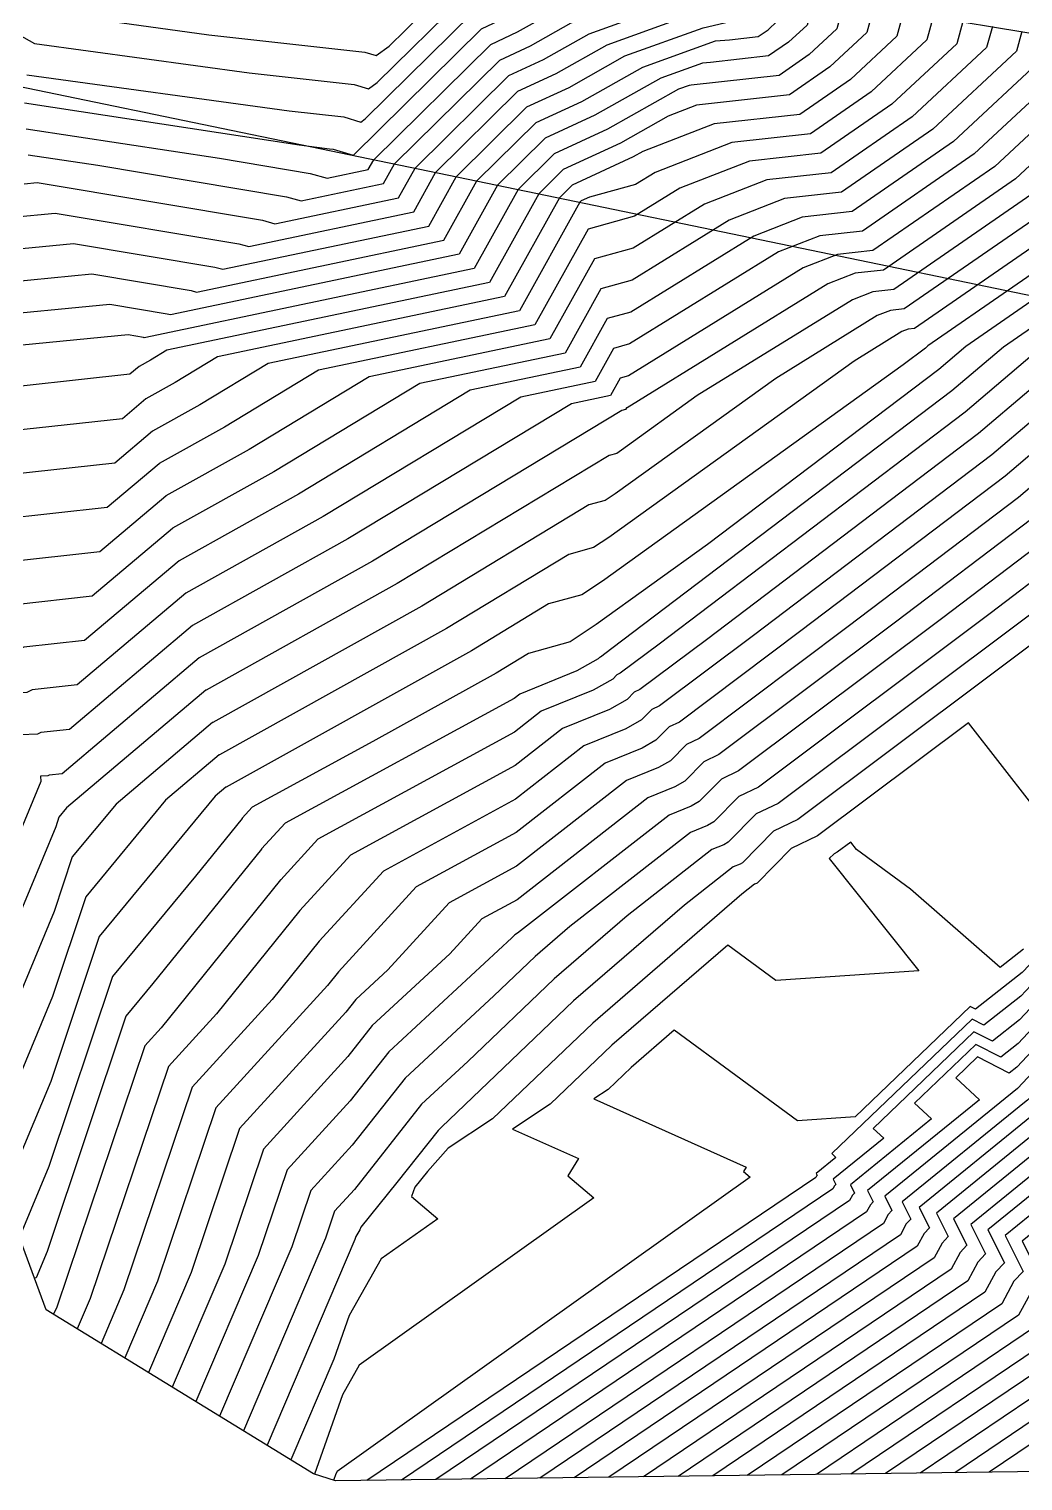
# Model space of a CAD drawing. Header units: metres. Extents: x 419533 to 423558, y 4805342 to 4807578.
# Drawn here: x 419631 to 419695, y 4805487.6 to 4805581.1 of the extents above; entities that cross this region are included whole.
import ezdxf

# ---------------------------------------------------------------- set-up
doc = ezdxf.new("R2010")
doc.units = ezdxf.units.M
doc.linetypes.add('PHANTOM', pattern=[2.5, 1.25, -0.25, 0.25, -0.25, 0.25, -0.25])
for name, color, linetype in [('C-TINN-BNDY', 110, 'Continuous'), ('C-TOPO-MAJR', 9, 'Continuous'), ('C-TOPO-MINR', 8, 'Continuous'), ('LS', 7, 'Continuous')]:
    doc.layers.add(name, color=color, linetype=linetype)
doc.styles.get("Standard").update_dxf_attribs({"font": 'simplex.shx'})

# ---------------------------------------------------------------- blocks, each defined once
blk = doc.blocks.new('AN75 +0 +0')
at = {"linetype": 'PHANTOM', "flags": 128}
for points in [[(0, -11.382), (0, 11.382)], [(-11.382, 0), (11.382, 0)]]:
    blk.add_lwpolyline(points, dxfattribs=at)
at = {"flags": 128}
blk.add_lwpolyline([(-6.382, -6.382), (-6.382, 6.382), (6.382, 6.382), (6.382, -6.382)], close=True, dxfattribs=at)
at = {"layer": 'LS', "insert": (-2.743, -0.436), "char_height": 0.51577, "width": 9.13592, "attachment_point": 1}
blk.add_mtext('AN75\\PBase +0 Leg +0', dxfattribs=at)
blk = doc.blocks.new('tower_bases_layout_1')
at = {"color": 31, "lineweight": 30, "true_color": 0xffbd7a, "elevation": 1718.013}
blk.add_lwpolyline([(423449.834, 4807399.592), (423130.593, 4807500.114), (421950.92, 4806612.998), (421795.045, 4806430.988), (421305.015, 4806147.038), (421305.015, 4806147.038), (420630.083, 4805770.97), (419765.157, 4805549.54), (419617.356, 4805580.088)], dxfattribs=at)
at = {"rotation": 19.1881891}
blk.add_blockref('AN75 +0 +0', (419617.36, 4805580.09, 1467.78), dxfattribs=at)
blk = doc.blocks.new('leg_extensions_profiles_1')
at = {"layer": 'C-TINN-BNDY', "color": 110, "linetype": 'Continuous', "lineweight": -3, "flags": 128}
blk.add_lwpolyline([(419983.088, 4805587.314), (419931.614, 4805571.724), (419885.859, 4805568.637), (419834.59, 4805547.054), (419779.054, 4805519.401), (419771.174, 4805516.393), (419709.288, 4805488.351), (419650.698, 4805487.567), (419649.298, 4805488.029), (419632.068, 4805498.6), (419600.036, 4805585.549), (419597.002, 4805589.758), (419597.002, 4805589.758), (419600.98, 4805595.327), (419605.484, 4805596.531), (419616.473, 4805598.666), (419620.512, 4805598.174), (419623.108, 4805597.789), (419656.556, 4805587.309), (419727.697, 4805575.559), (419825.469, 4805590.324), (419912.729, 4805606.796), (419924.853, 4805609.757), (419987.124, 4805626.76)], dxfattribs=at)
at = {"layer": 'C-TOPO-MAJR', "color": 9, "linetype": 'Continuous', "lineweight": -3, "flags": 128}
for points, elevation in [([(419630.791, 4805574.695), (419643.228, 4805572.802), (419649.078, 4805571.824), (419650.18, 4805571.516), (419652.821, 4805572.071), (419653.172, 4805572.703), (419660.705, 4805580.138), (419662.441, 4805580.942), (419664.747, 4805582.241), (419667.963, 4805583.402), (419669.784, 4805583.83), (419670.121, 4805585.069)], 1470), ([(419628.443, 4805564.71), (419635.003, 4805565.341), (419641.401, 4805564.271), (419641.755, 4805564.172), (419657.695, 4805567.521), (419659.815, 4805571.334), (419663.624, 4805575.093), (419666.581, 4805576.464), (419670.509, 4805578.676), (419675.194, 4805580.368), (419676.09, 4805580.437), (419677.936, 4805580.642), (419678.572, 4805581.081), (419679.154, 4805581.624), (419679.663, 4805583.493)], 1475), ([(419689.205, 4805581.917), (419688.797, 4805580.419), (419685.211, 4805577.078), (419681.296, 4805574.373), (419676.229, 4805573.81), (419671.291, 4805571.888), (419670.043, 4805571.117), (419667.075, 4805570.296), (419666.543, 4805570.049), (419666.457, 4805569.964), (419662.57, 4805562.972), (419646.364, 4805559.567), (419641.969, 4805556.905), (419638.914, 4805555.205), (419638.912, 4805555.202), (419636.493, 4805553.158), (419628.419, 4805552.27), (419627.478, 4805551.783), (419622.759, 4805551.592), (419623.048, 4805548.219), (419619.411, 4805539.456), (419617.188, 4805538.992)], 1480), ([(419698.747, 4805580.341), (419698.44, 4805579.214), (419691.85, 4805573.075), (419684.655, 4805568.104), (419681.915, 4805567.8), (419679.243, 4805566.76), (419669.657, 4805560.834), (419668.626, 4805560.549), (419667.444, 4805558.422), (419662.644, 4805557.413), (419649.919, 4805549.705), (419641.072, 4805544.784), (419641.066, 4805544.777), (419634.062, 4805538.857), (419631.171, 4805538.539), (419630.834, 4805538.365), (419629.144, 4805538.296), (419629.248, 4805537.089), (419624.035, 4805524.53), (419622.624, 4805524.235)], 1485), ([(419708.289, 4805578.765), (419708.083, 4805578.009), (419698.489, 4805569.071), (419688.015, 4805561.836), (419687.6, 4805561.789), (419687.195, 4805561.632), (419684.109, 4805559.724), (419668.31, 4805548.367), (419667.323, 4805547.707), (419665.735, 4805547.271), (419657.868, 4805542.506), (419643.23, 4805534.364), (419643.22, 4805534.351), (419639.767, 4805531.433), (419634.616, 4805525.211), (419632.467, 4805518.777), (419628.659, 4805509.604), (419628.06, 4805509.479)], 1490), ([(419717.831, 4805577.189), (419717.726, 4805576.805), (419705.128, 4805565.068), (419698.604, 4805560.561), (419692.135, 4805555.063), (419674.596, 4805541.771), (419670.316, 4805538.562), (419669.955, 4805538.39), (419669.493, 4805537.92), (419668.359, 4805537.278), (419665.329, 4805536.048), (419662.275, 4805533.666), (419651.684, 4805527.897), (419648.417, 4805524.332), (419648.415, 4805524.327), (419643.052, 4805517.676), (419639.945, 4805514.265), (419634.912, 4805499.329), (419634.076, 4805497.368)], 1495), ([(419727.373, 4805575.613), (419727.369, 4805575.6), (419711.767, 4805561.065), (419710.765, 4805560.372), (419696.42, 4805548.181), (419689.829, 4805543.186), (419676.675, 4805533.323), (419675.564, 4805532.793), (419674.144, 4805531.348), (419673.616, 4805531.049), (419672.205, 4805530.476), (419662.442, 4805522.861), (419662.251, 4805522.757), (419662.077, 4805522.567), (419654.133, 4805515.22), (419651.648, 4805512.066), (419647.59, 4805507.61), (419645.733, 4805502.101), (419641.717, 4805492.68)], 1500), ([(419695.035, 4805521.843), (419693.518, 4805520.655), (419687.746, 4805525.704), (419684.266, 4805528.266), (419683.902, 4805528.734), (419683.033, 4805528.083), (419682.83, 4805527.986), (419682.501, 4805527.667), (419688.285, 4805520.435), (419679.083, 4805519.814), (419675.983, 4805522.101), (419668.509, 4805515.641), (419664.542, 4805511.842), (419662.114, 4805510.241), (419666.357, 4805508.336), (419665.669, 4805507.218), (419667.359, 4805505.801), (419652.241, 4805495.027), (419651.166, 4805493.125), (419649.346, 4805488.013)], 1505), ([(419700.752, 4805520.803), (419694.591, 4805514.226), (419694.112, 4805513.85), (419692.071, 4805514.888), (419690.659, 4805513.536), (419692.189, 4805512.131), (419684.987, 4805506.281), (419685.349, 4805505.559), (419685.162, 4805505.359), (419684.918, 4805504.907), (419659.409, 4805487.684)], 1510), ([(419696.457, 4805509.286), (419690.523, 4805504.466), (419691.383, 4805502.754), (419690.939, 4805502.281), (419690.36, 4805501.21), (419670.548, 4805487.833)], 1515), ([(419728.313, 4805530.059), (419726.31, 4805528.623), (419721.425, 4805525.794), (419719.752, 4805524.892), (419718.468, 4805524.403), (419718.397, 4805524.365), (419718.388, 4805524.363), (419718.379, 4805524.355), (419712.501, 4805520.133), (419712.496, 4805520.147), (419711.813, 4805518.324), (419711.159, 4805517.626), (419700.188, 4805505.834), (419698.766, 4805504.815), (419698.736, 4805504.825), (419696.059, 4805502.651), (419697.416, 4805499.95), (419696.716, 4805499.203), (419695.803, 4805497.512), (419681.687, 4805487.982)], 1520), ([(419729.075, 4805517.235), (419718.05, 4805511.409), (419715.958, 4805510.813), (419715.828, 4805511.207), (419713.749, 4805509.404), (419710.343, 4805507.248), (419705.406, 4805503.937), (419705.227, 4805504.041), (419703.253, 4805501.919), (419702.3, 4805501.236), (419703.161, 4805501.16), (419703.365, 4805500.496), (419703.356, 4805500.487), (419702.584, 4805500.284), (419702.625, 4805498.84), (419702.586, 4805498.865), (419703.449, 4805497.145), (419702.493, 4805496.125), (419701.245, 4805493.815), (419692.826, 4805488.131)], 1525)]:
    blk.add_lwpolyline(points, dxfattribs=dict(at, elevation=elevation))
at = {"layer": 'C-TOPO-MINR', "color": 8, "linetype": 'Continuous', "lineweight": -3, "flags": 128}
for points, elevation in [([(419630.368, 4805583.042), (419631.816, 4805582.228), (419642.544, 4805580.754), (419652.601, 4805579.629), (419653.328, 4805579.415), (419654.166, 4805580.024), (419658.37, 4805584.173), (419659.129, 4805584.525), (419660.137, 4805585.093), (419661.544, 4805585.601), (419662.34, 4805585.788), (419662.487, 4805586.329)], 1466), ([(419629.45, 4805581.25), (419631.315, 4805580.202), (419645.136, 4805578.303), (419651.918, 4805577.545), (419652.838, 4805577.273), (419653.397, 4805577.68), (419658.954, 4805583.165), (419659.957, 4805583.629), (419661.29, 4805584.38), (419663.148, 4805585.051), (419664.201, 4805585.298), (419664.396, 4805586.014)], 1467), ([(419630.815, 4805578.176), (419647.728, 4805575.852), (419651.235, 4805575.46), (419652.347, 4805575.132), (419652.627, 4805575.335), (419659.538, 4805582.156), (419660.785, 4805582.734), (419662.442, 4805583.667), (419664.753, 4805584.502), (419666.062, 4805584.809), (419666.304, 4805585.699)], 1468), ([(419630.677, 4805576.361), (419648.364, 4805573.67), (419650.32, 4805573.401), (419650.552, 4805573.375), (419651.856, 4805572.99), (419651.858, 4805572.991), (419660.122, 4805581.147), (419661.613, 4805581.838), (419663.594, 4805582.954), (419666.358, 4805583.952), (419667.923, 4805584.319), (419668.212, 4805585.384)], 1469), ([(419630.906, 4805573.029), (419635.396, 4805572.345), (419647.542, 4805570.313), (419648.495, 4805570.048), (419653.796, 4805571.161), (419654.501, 4805572.429), (419661.289, 4805579.129), (419663.269, 4805580.046), (419665.899, 4805581.528), (419669.567, 4805582.853), (419671.644, 4805583.341), (419672.029, 4805584.753)], 1471), ([(419630.651, 4805571.153), (419631.482, 4805571.233), (419646.007, 4805568.803), (419646.81, 4805568.579), (419654.771, 4805570.251), (419655.829, 4805572.155), (419661.873, 4805578.12), (419664.097, 4805579.151), (419667.052, 4805580.815), (419671.172, 4805582.303), (419673.505, 4805582.851), (419673.938, 4805584.438)], 1472), ([(419629.915, 4805569.005), (419632.655, 4805569.269), (419644.472, 4805567.292), (419645.125, 4805567.11), (419655.746, 4805569.341), (419657.158, 4805571.881), (419662.457, 4805577.111), (419664.925, 4805578.255), (419668.204, 4805580.102), (419672.777, 4805581.754), (419675.366, 4805582.362), (419675.846, 4805584.123)], 1473), ([(419610.664, 4805556.7), (419613.862, 4805557.368), (419615.609, 4805561.576), (419615.097, 4805567.546), (419617.847, 4805567.658), (419616.57, 4805571.032), (419621.631, 4805568.922), (419624.464, 4805568.393), (419625.799, 4805568.33), (419626.663, 4805567.144), (419627.704, 4805566.801), (419629.179, 4805566.857), (419633.829, 4805567.305), (419642.937, 4805565.781), (419643.44, 4805565.641), (419656.72, 4805568.431), (419658.486, 4805571.608), (419663.04, 4805576.102), (419665.753, 4805577.359), (419669.356, 4805579.389), (419674.382, 4805581.204), (419677.227, 4805581.872), (419677.754, 4805583.808)], 1474), ([(419681.571, 4805583.177), (419681.082, 4805581.383), (419679.899, 4805580.281), (419678.608, 4805579.388), (419674.857, 4805578.972), (419674.344, 4805578.932), (419671.661, 4805577.963), (419667.409, 4805575.568), (419664.208, 4805574.085), (419661.143, 4805571.06), (419658.67, 4805566.611), (419640.07, 4805562.704), (419639.866, 4805562.76), (419636.176, 4805563.378), (419627.707, 4805562.562)], 1476), ([(419683.48, 4805582.862), (419683.011, 4805581.142), (419681.227, 4805579.48), (419679.28, 4805578.135), (419673.624, 4805577.506), (419673.494, 4805577.496), (419672.813, 4805577.25), (419668.236, 4805574.672), (419664.792, 4805573.076), (419662.472, 4805570.786), (419659.645, 4805565.701), (419638.385, 4805561.235), (419638.331, 4805561.25), (419637.35, 4805561.414), (419626.971, 4805560.414), (419626.555, 4805560.398), (419625.464, 4805559.834), (419618.928, 4805559.569), (419619.329, 4805554.897), (419616.637, 4805548.412), (419613.926, 4805547.846)], 1477), ([(419685.388, 4805582.547), (419684.94, 4805580.901), (419682.555, 4805578.679), (419679.952, 4805576.881), (419673.955, 4805576.215), (419672.134, 4805575.505), (419669.064, 4805573.776), (419665.375, 4805572.067), (419663.8, 4805570.512), (419660.62, 4805564.792), (419639.852, 4805560.428), (419638.789, 4805559.784), (419638.05, 4805559.373), (419638.05, 4805559.373), (419637.465, 4805558.878), (419627.318, 4805557.763), (419626.136, 4805557.15), (419620.205, 4805556.91), (419620.568, 4805552.671), (419617.561, 4805545.427), (419615.013, 4805544.894)], 1478), ([(419687.296, 4805582.232), (419686.868, 4805580.66), (419683.883, 4805577.879), (419680.624, 4805575.627), (419675.092, 4805575.013), (419670.51, 4805573.229), (419669.892, 4805572.881), (419665.959, 4805571.058), (419665.129, 4805570.238), (419661.595, 4805563.882), (419643.108, 4805559.997), (419640.379, 4805558.345), (419638.482, 4805557.289), (419638.481, 4805557.288), (419636.979, 4805556.018), (419627.869, 4805555.016), (419626.807, 4805554.466), (419621.482, 4805554.251), (419621.808, 4805550.445), (419618.486, 4805542.441), (419616.1, 4805541.943)], 1479), ([(419691.113, 4805581.601), (419690.725, 4805580.178), (419686.539, 4805576.277), (419681.968, 4805573.12), (419677.366, 4805572.608), (419672.881, 4805570.862), (419669.966, 4805569.06), (419666.975, 4805568.233), (419663.544, 4805562.062), (419649.62, 4805559.136), (419643.559, 4805555.465), (419639.345, 4805553.121), (419639.343, 4805553.117), (419636.006, 4805550.298), (419628.97, 4805549.524), (419628.149, 4805549.099), (419624.036, 4805548.933), (419624.288, 4805545.993), (419620.336, 4805536.471), (419618.275, 4805536.041)], 1481), ([(419693.022, 4805581.286), (419692.654, 4805579.937), (419687.866, 4805575.477), (419682.64, 4805571.866), (419678.504, 4805571.406), (419674.471, 4805569.837), (419669.889, 4805567.004), (419667.388, 4805566.312), (419664.519, 4805561.152), (419652.876, 4805558.705), (419645.149, 4805554.025), (419639.777, 4805551.037), (419639.773, 4805551.032), (419635.52, 4805547.438), (419629.52, 4805546.778), (419628.82, 4805546.416), (419625.313, 4805546.273), (419625.528, 4805543.767), (419621.261, 4805533.486), (419619.362, 4805533.089)], 1482), ([(419694.93, 4805580.971), (419694.583, 4805579.696), (419689.194, 4805574.676), (419683.311, 4805570.612), (419679.641, 4805570.204), (419676.062, 4805568.811), (419669.812, 4805564.947), (419667.801, 4805564.391), (419665.494, 4805560.242), (419656.132, 4805558.275), (419646.739, 4805552.585), (419640.209, 4805548.953), (419640.204, 4805548.947), (419635.034, 4805544.577), (419630.07, 4805544.032), (419629.492, 4805543.732), (419626.59, 4805543.614), (419626.768, 4805541.541), (419622.185, 4805530.5), (419620.449, 4805530.138)], 1483), ([(419696.838, 4805580.656), (419696.511, 4805579.455), (419690.522, 4805573.875), (419683.983, 4805569.358), (419680.778, 4805569.002), (419677.652, 4805567.785), (419669.735, 4805562.891), (419668.214, 4805562.47), (419666.469, 4805559.332), (419659.388, 4805557.844), (419648.329, 4805551.145), (419640.64, 4805546.868), (419640.635, 4805546.862), (419634.548, 4805541.717), (419630.621, 4805541.285), (419630.163, 4805541.048), (419627.867, 4805540.955), (419628.008, 4805539.315), (419623.11, 4805527.515), (419621.537, 4805527.187)], 1484), ([(419700.655, 4805580.025), (419700.369, 4805578.973), (419693.178, 4805572.274), (419685.327, 4805566.851), (419683.052, 4805566.598), (419680.833, 4805565.734), (419669.58, 4805558.777), (419669.039, 4805558.628), (419668.419, 4805557.512), (419665.9, 4805556.983), (419651.509, 4805548.266), (419641.503, 4805542.7), (419641.497, 4805542.692), (419633.576, 4805535.997), (419631.721, 4805535.793), (419631.505, 4805535.681), (419630.421, 4805535.637), (419630.488, 4805534.862), (419624.96, 4805521.545), (419623.711, 4805521.284)], 1486), ([(419702.563, 4805579.71), (419702.297, 4805578.732), (419694.506, 4805571.473), (419685.999, 4805565.597), (419684.189, 4805565.396), (419682.424, 4805564.709), (419669.503, 4805556.721), (419669.452, 4805556.707), (419669.394, 4805556.602), (419669.156, 4805556.552), (419653.098, 4805546.826), (419641.935, 4805540.616), (419641.928, 4805540.607), (419633.09, 4805533.137), (419632.272, 4805533.047), (419632.176, 4805532.997), (419631.698, 4805532.978), (419631.728, 4805532.636), (419625.885, 4805518.559), (419624.799, 4805518.333)], 1487), ([(419704.472, 4805579.395), (419704.226, 4805578.491), (419695.833, 4805570.673), (419686.671, 4805564.343), (419685.326, 4805564.194), (419684.014, 4805563.683), (419674.016, 4805557.502), (419669.128, 4805553.988), (419668.823, 4805553.784), (419668.332, 4805553.65), (419654.688, 4805545.386), (419642.367, 4805538.532), (419642.359, 4805538.522), (419633.38, 4805530.933), (419632.888, 4805530.339), (419632.683, 4805529.725), (419626.81, 4805515.574), (419625.886, 4805515.381)], 1488), ([(419706.38, 4805579.08), (419706.154, 4805578.25), (419697.161, 4805569.872), (419687.343, 4805563.089), (419686.463, 4805562.992), (419685.604, 4805562.657), (419679.063, 4805558.613), (419668.719, 4805551.177), (419668.073, 4805550.746), (419667.034, 4805550.46), (419656.278, 4805543.946), (419642.798, 4805536.448), (419642.79, 4805536.436), (419636.573, 4805531.183), (419633.752, 4805527.775), (419632.575, 4805524.251), (419627.734, 4805512.589), (419626.973, 4805512.43)], 1489), ([(419710.197, 4805578.449), (419710.012, 4805577.768), (419699.817, 4805568.271), (419688.875, 4805560.712), (419688.707, 4805560.569), (419687.267, 4805559.478), (419667.9, 4805545.556), (419666.572, 4805544.669), (419664.437, 4805544.082), (419659.458, 4805541.066), (419643.662, 4805532.28), (419643.651, 4805532.266), (419642.961, 4805531.683), (419635.479, 4805522.647), (419632.359, 4805513.303), (419629.584, 4805506.618), (419629.148, 4805506.527)], 1491), ([(419712.105, 4805578.134), (419711.94, 4805577.528), (419701.145, 4805567.47), (419691.307, 4805560.674), (419689.564, 4805559.192), (419674.67, 4805547.905), (419667.491, 4805542.745), (419665.822, 4805541.63), (419663.139, 4805540.893), (419661.048, 4805539.626), (419653.111, 4805535.212), (419645.344, 4805530.981), (419644.695, 4805530.273), (419644.69, 4805530.261), (419641.695, 4805526.546), (419636.343, 4805520.083), (419632.25, 4805507.829), (419630.509, 4805503.633), (419630.235, 4805503.576)], 1492), ([(419714.014, 4805577.819), (419713.869, 4805577.287), (419702.473, 4805566.67), (419693.74, 4805560.636), (419690.421, 4805557.816), (419668.502, 4805541.205), (419667.773, 4805540.658), (419667.711, 4805540.629), (419667.632, 4805540.549), (419666.256, 4805539.77), (419662.579, 4805538.276), (419662.208, 4805537.988), (419647.458, 4805529.953), (419645.936, 4805528.292), (419645.932, 4805528.283), (419638.942, 4805519.615), (419637.206, 4805517.519), (419632.142, 4805502.355), (419631.434, 4805500.648), (419631.322, 4805500.625)], 1493), ([(419715.922, 4805577.504), (419715.797, 4805577.046), (419703.8, 4805565.869), (419696.172, 4805560.599), (419691.278, 4805556.439), (419671.549, 4805541.488), (419669.044, 4805539.61), (419668.833, 4805539.509), (419668.563, 4805539.234), (419667.307, 4805538.524), (419663.954, 4805537.162), (419662.242, 4805535.827), (419649.571, 4805528.925), (419647.176, 4805526.312), (419647.173, 4805526.305), (419639.479, 4805516.763), (419638.416, 4805515.596), (419632.748, 4805498.774), (419632.548, 4805498.306)], 1494), ([(419719.739, 4805576.873), (419719.655, 4805576.564), (419706.456, 4805564.268), (419701.036, 4805560.523), (419692.992, 4805553.687), (419677.642, 4805542.054), (419671.588, 4805537.514), (419671.076, 4805537.27), (419670.423, 4805536.606), (419669.41, 4805536.032), (419666.704, 4805534.933), (419662.308, 4805531.505), (419653.797, 4805526.869), (419649.657, 4805522.351), (419649.656, 4805522.349), (419646.625, 4805518.59), (419641.474, 4805512.934), (419637.076, 4805499.883), (419635.604, 4805496.43)], 1496), ([(419721.647, 4805576.558), (419721.583, 4805576.323), (419707.784, 4805563.467), (419703.468, 4805560.486), (419693.849, 4805552.31), (419680.689, 4805542.337), (419672.86, 4805536.466), (419672.198, 4805536.151), (419671.353, 4805535.291), (419670.462, 4805534.786), (419668.079, 4805533.819), (419662.342, 4805529.344), (419655.911, 4805525.841), (419650.898, 4805520.371), (419650.898, 4805520.37), (419650.198, 4805519.503), (419643.003, 4805511.603), (419639.24, 4805500.437), (419637.132, 4805495.493)], 1497), ([(419723.556, 4805576.243), (419723.512, 4805576.082), (419709.112, 4805562.666), (419705.9, 4805560.448), (419694.706, 4805550.934), (419683.736, 4805542.62), (419674.131, 4805535.418), (419673.32, 4805535.031), (419672.284, 4805533.977), (419671.513, 4805533.541), (419669.455, 4805532.705), (419662.375, 4805527.183), (419658.024, 4805524.813), (419654.072, 4805520.5), (419652.012, 4805518.596), (419651.368, 4805517.778), (419644.532, 4805510.272), (419641.405, 4805500.992), (419638.66, 4805494.555)], 1498), ([(419725.464, 4805575.928), (419725.441, 4805575.841), (419710.44, 4805561.866), (419708.332, 4805560.41), (419695.563, 4805549.557), (419686.783, 4805542.903), (419675.403, 4805534.37), (419674.442, 4805533.912), (419673.214, 4805532.662), (419672.564, 4805532.295), (419670.83, 4805531.591), (419662.409, 4805525.022), (419660.137, 4805523.785), (419658.074, 4805521.534), (419653.073, 4805516.908), (419651.508, 4805514.922), (419646.061, 4805508.941), (419643.569, 4805501.546), (419640.189, 4805493.618)], 1499), ([(419728.41, 4805556.832), (419722.014, 4805553.07), (419721.379, 4805552.981), (419720.004, 4805554.115), (419712.361, 4805559.625), (419697.277, 4805546.805), (419692.876, 4805543.469), (419677.946, 4805532.275), (419676.685, 4805531.673), (419675.074, 4805530.034), (419674.667, 4805529.803), (419673.58, 4805529.362), (419665.798, 4805523.292), (419663.567, 4805521.363), (419660.914, 4805518.822), (419655.194, 4805513.532), (419651.788, 4805509.21), (419649.118, 4805506.279), (419647.897, 4805502.655), (419643.245, 4805491.743)], 1501), ([(419728.148, 4805555.45), (419722.466, 4805552.108), (419721.062, 4805550.709), (419714.712, 4805543.538), (419710.436, 4805548.466), (419705.714, 4805551.87), (419698.134, 4805545.428), (419695.923, 4805543.752), (419679.218, 4805531.227), (419677.807, 4805530.554), (419676.004, 4805528.719), (419675.719, 4805528.558), (419674.955, 4805528.248), (419669.491, 4805523.985), (419664.802, 4805519.932), (419659.227, 4805514.594), (419656.255, 4805511.844), (419651.928, 4805506.354), (419650.647, 4805504.948), (419650.062, 4805503.21), (419644.773, 4805490.805)], 1502), ([(419698.97, 4805544.035), (419680.49, 4805530.179), (419678.929, 4805529.434), (419676.935, 4805527.405), (419676.77, 4805527.312), (419676.33, 4805527.133), (419673.183, 4805524.678), (419666.038, 4805518.502), (419657.54, 4805510.365), (419657.315, 4805510.156), (419654.663, 4805506.791), (419652.33, 4805503.922), (419652.267, 4805503.754), (419652.024, 4805503.323), (419651.951, 4805503.121), (419646.301, 4805489.868)], 1503), ([(419695.571, 4805531.187), (419691.489, 4805536.424), (419681.762, 4805529.131), (419680.051, 4805528.315), (419677.865, 4805526.091), (419677.822, 4805526.066), (419677.706, 4805526.019), (419676.876, 4805525.372), (419667.274, 4805517.071), (419660.819, 4805510.891), (419657.966, 4805509.009), (419656.638, 4805507.501), (419655.824, 4805506.5), (419655.597, 4805505.889), (419657.296, 4805504.464), (419653.657, 4805501.871), (419651.595, 4805498.224), (419650.598, 4805495.425), (419647.829, 4805488.93)], 1504), ([(419696.328, 4805521.794), (419694.946, 4805520.32), (419691.938, 4805517.963), (419691.6, 4805518.135), (419684.173, 4805511.022), (419680.462, 4805510.771), (419672.533, 4805516.62), (419669.745, 4805514.21), (419668.265, 4805512.793), (419667.359, 4805512.196), (419677.163, 4805507.795), (419676.985, 4805507.505), (419677.423, 4805507.138), (419650.825, 4805488.183), (419650.737, 4805488.026), (419650.586, 4805487.604)], 1506), ([(419729.318, 4805547.415), (419726.905, 4805548.649), (419725.349, 4805546.896), (419718.665, 4805540.234), (419715.649, 4805536.828), (419711.441, 4805535.665), (419710.632, 4805533.917), (419709.938, 4805533.235), (419704.139, 4805531.009), (419697.88, 4805522.739), (419697.434, 4805521.546), (419694.858, 4805518.796), (419692.482, 4805516.935), (419691.717, 4805517.323), (419682.675, 4805508.662), (419682.947, 4805508.412), (419681.665, 4805507.37), (419681.729, 4805507.241), (419681.696, 4805507.206), (419681.653, 4805507.125), (419652.725, 4805487.594)], 1507), ([(419729.001, 4805546.506), (419726.853, 4805547.604), (419720.478, 4805540.424), (419718.185, 4805538.14), (419717.151, 4805536.971), (419711.947, 4805535.532), (419710.946, 4805533.37), (419710.087, 4805532.528), (419704.848, 4805530.516), (419699.193, 4805523.044), (419698.54, 4805521.299), (419694.769, 4805517.273), (419693.025, 4805515.906), (419691.835, 4805516.512), (419685.336, 4805510.287), (419686.028, 4805509.652), (419682.772, 4805507.007), (419682.936, 4805506.68), (419682.851, 4805506.59), (419682.741, 4805506.386), (419654.953, 4805487.624)], 1508), ([(419699.646, 4805521.051), (419694.68, 4805515.749), (419693.569, 4805514.878), (419691.953, 4805515.7), (419687.998, 4805511.912), (419689.108, 4805510.891), (419683.879, 4805506.644), (419684.143, 4805506.12), (419684.007, 4805505.975), (419683.829, 4805505.646), (419657.181, 4805487.654)], 1509), ([(419728.051, 4805543.779), (419726.696, 4805544.472), (419720.703, 4805537.722), (419719.375, 4805535.686), (419719.317, 4805535.728), (419719.245, 4805535.613), (419717.437, 4805534.656), (419716.986, 4805534.644), (419712.979, 4805533.523), (419712.672, 4805533.422), (419711.889, 4805531.731), (419710.537, 4805530.405), (419706.976, 4805529.037), (419703.132, 4805523.959), (419701.858, 4805520.555), (419694.96, 4805513.19), (419694.672, 4805512.882), (419694.635, 4805512.855), (419694.634, 4805512.855), (419686.094, 4805505.918), (419686.556, 4805504.998), (419686.318, 4805504.743), (419686.006, 4805504.167), (419661.637, 4805487.713)], 1511), ([(419727.734, 4805542.87), (419726.644, 4805543.427), (419721.82, 4805537.995), (419719.956, 4805535.138), (419719.875, 4805535.196), (419719.774, 4805535.035), (419717.236, 4805533.691), (419716.604, 4805533.674), (419713.292, 4805532.748), (419712.861, 4805532.607), (419712.203, 4805531.185), (419710.686, 4805529.697), (419707.685, 4805528.544), (419704.445, 4805524.264), (419702.964, 4805520.307), (419696.76, 4805513.683), (419695.285, 4805512.098), (419695.094, 4805511.962), (419695.09, 4805511.963), (419687.201, 4805505.555), (419687.763, 4805504.437), (419687.473, 4805504.128), (419687.095, 4805503.428), (419663.865, 4805487.743)], 1512), ([(419695.546, 4805511.071), (419688.308, 4805505.192), (419688.969, 4805503.876), (419688.628, 4805503.512), (419688.183, 4805502.689), (419666.092, 4805487.773)], 1513), ([(419696.002, 4805510.178), (419689.416, 4805504.829), (419690.176, 4805503.315), (419689.784, 4805502.896), (419689.272, 4805501.949), (419668.32, 4805487.803)], 1514), ([(419696.913, 4805508.394), (419691.63, 4805504.103), (419692.589, 4805502.193), (419692.095, 4805501.665), (419691.449, 4805500.47), (419672.776, 4805487.862)], 1516), ([(419697.369, 4805507.502), (419692.737, 4805503.74), (419693.796, 4805501.632), (419693.25, 4805501.05), (419692.537, 4805499.731), (419675.004, 4805487.892)], 1517), ([(419697.825, 4805506.61), (419693.845, 4805503.377), (419695.003, 4805501.071), (419694.406, 4805500.434), (419693.626, 4805498.991), (419677.232, 4805487.922)], 1518), ([(419698.28, 4805505.717), (419694.952, 4805503.014), (419696.209, 4805500.51)], 1519), ([(419695.561, 4805499.818), (419694.714, 4805498.252), (419679.459, 4805487.952)], 1519), ([(419732.543, 4805530.44), (419726.878, 4805526.379), (419723.032, 4805524.151), (419720.454, 4805522.761), (419718.33, 4805521.668), (419714.125, 4805517.597), (419713.263, 4805517.59), (419712.746, 4805517.889), (419700.801, 4805505.051), (419699.225, 4805503.922), (419699.192, 4805503.933), (419697.166, 4805502.288), (419698.623, 4805499.389), (419697.872, 4805498.587), (419696.891, 4805496.773), (419683.915, 4805488.011)], 1521), ([(419733.421, 4805528.417), (419727.447, 4805524.134), (419724.639, 4805522.508), (419722.757, 4805521.493), (419717.56, 4805518.818), (419714.284, 4805515.647), (419711.724, 4805513.93), (419710.866, 4805514.427), (419701.414, 4805504.268), (419699.684, 4805503.028), (419699.648, 4805503.041), (419698.274, 4805501.925), (419699.829, 4805498.828), (419699.027, 4805497.971), (419697.98, 4805496.033), (419686.143, 4805488.041)], 1522), ([(419728.015, 4805521.89), (419726.246, 4805520.865), (419725.06, 4805520.225), (419716.789, 4805515.968), (419714.906, 4805514.145), (419709.618, 4805510.599), (419708.986, 4805510.965), (419702.027, 4805503.485), (419700.143, 4805502.135), (419700.104, 4805502.148), (419699.381, 4805501.562), (419701.036, 4805498.267), (419700.183, 4805497.356), (419699.068, 4805495.294), (419688.371, 4805488.071)], 1523), ([(419752.333, 4805507.856), (419752.486, 4805512.441), (419758.895, 4805516.617), (419748.842, 4805523.932), (419745.722, 4805525.19), (419740.468, 4805523.855), (419739.105, 4805523.664), (419734.316, 4805525.211), (419730.139, 4805520.76), (419728.584, 4805519.645), (419727.853, 4805519.222), (419727.363, 4805518.958), (419716.018, 4805513.118), (419715.528, 4805512.644), (419707.512, 4805507.268), (419707.107, 4805507.503), (419702.64, 4805502.702), (419700.602, 4805501.242), (419700.559, 4805501.256), (419700.488, 4805501.199), (419702.243, 4805497.706), (419701.338, 4805496.74), (419700.157, 4805494.554), (419690.599, 4805488.101)], 1524)]:
    blk.add_lwpolyline(points, dxfattribs=dict(at, elevation=elevation))

msp = doc.modelspace()

# ---------------------------------------------------------------- linework, layer by layer
at = {"layer": 'C-TOPO-MAJR', "color": 9, "linetype": 'Continuous', "lineweight": -3, "flags": 128}
for points, elevation in [([(419630.791, 4805574.695), (419643.228, 4805572.802), (419649.078, 4805571.824), (419650.18, 4805571.516), (419652.821, 4805572.071), (419653.172, 4805572.703), (419660.705, 4805580.138), (419662.441, 4805580.942), (419664.747, 4805582.241), (419667.963, 4805583.402), (419669.784, 4805583.83), (419670.121, 4805585.069)], 1470), ([(419628.443, 4805564.71), (419635.003, 4805565.341), (419641.401, 4805564.271), (419641.755, 4805564.172), (419657.695, 4805567.521), (419659.815, 4805571.334), (419663.624, 4805575.093), (419666.581, 4805576.464), (419670.509, 4805578.676), (419675.194, 4805580.368), (419676.09, 4805580.437), (419677.936, 4805580.642), (419678.572, 4805581.081), (419679.154, 4805581.624), (419679.663, 4805583.493)], 1475), ([(419689.205, 4805581.917), (419688.797, 4805580.419), (419685.211, 4805577.078), (419681.296, 4805574.373), (419676.229, 4805573.81), (419671.291, 4805571.888), (419670.043, 4805571.117), (419667.075, 4805570.296), (419666.543, 4805570.049), (419666.457, 4805569.964), (419662.57, 4805562.972), (419646.364, 4805559.567), (419641.969, 4805556.905), (419638.914, 4805555.205), (419638.912, 4805555.202), (419636.493, 4805553.158), (419628.419, 4805552.27), (419627.478, 4805551.783), (419622.759, 4805551.592), (419623.048, 4805548.219), (419619.411, 4805539.456), (419617.188, 4805538.992)], 1480), ([(419698.747, 4805580.341), (419698.44, 4805579.214), (419691.85, 4805573.075), (419684.655, 4805568.104), (419681.915, 4805567.8), (419679.243, 4805566.76), (419669.657, 4805560.834), (419668.626, 4805560.549), (419667.444, 4805558.422), (419662.644, 4805557.413), (419649.919, 4805549.705), (419641.072, 4805544.784), (419641.066, 4805544.777), (419634.062, 4805538.857), (419631.171, 4805538.539), (419630.834, 4805538.365), (419629.144, 4805538.296), (419629.248, 4805537.089), (419624.035, 4805524.53), (419622.624, 4805524.235)], 1485), ([(419708.289, 4805578.765), (419708.083, 4805578.009), (419698.489, 4805569.071), (419688.015, 4805561.836), (419687.6, 4805561.789), (419687.195, 4805561.632), (419684.109, 4805559.724), (419668.31, 4805548.367), (419667.323, 4805547.707), (419665.735, 4805547.271), (419657.868, 4805542.506), (419643.23, 4805534.364), (419643.22, 4805534.351), (419639.767, 4805531.433), (419634.616, 4805525.211), (419632.467, 4805518.777), (419628.659, 4805509.604), (419628.06, 4805509.479)], 1490), ([(419717.831, 4805577.189), (419717.726, 4805576.805), (419705.128, 4805565.068), (419698.604, 4805560.561), (419692.135, 4805555.063), (419674.596, 4805541.771), (419670.316, 4805538.562), (419669.955, 4805538.39), (419669.493, 4805537.92), (419668.359, 4805537.278), (419665.329, 4805536.048), (419662.275, 4805533.666), (419651.684, 4805527.897), (419648.417, 4805524.332), (419648.415, 4805524.327), (419643.052, 4805517.676), (419639.945, 4805514.265), (419634.912, 4805499.329), (419634.076, 4805497.368)], 1495), ([(419727.373, 4805575.613), (419727.369, 4805575.6), (419711.767, 4805561.065), (419710.765, 4805560.372), (419696.42, 4805548.181), (419689.829, 4805543.186), (419676.675, 4805533.323), (419675.564, 4805532.793), (419674.144, 4805531.348), (419673.616, 4805531.049), (419672.205, 4805530.476), (419662.442, 4805522.861), (419662.251, 4805522.757), (419662.077, 4805522.567), (419654.133, 4805515.22), (419651.648, 4805512.066), (419647.59, 4805507.61), (419645.733, 4805502.101), (419641.717, 4805492.68)], 1500), ([(419728.313, 4805530.059), (419726.31, 4805528.623), (419721.425, 4805525.794), (419719.752, 4805524.892), (419718.468, 4805524.403), (419718.397, 4805524.365), (419718.388, 4805524.363), (419718.379, 4805524.355), (419712.501, 4805520.133), (419712.496, 4805520.147), (419711.813, 4805518.324), (419711.159, 4805517.626), (419700.188, 4805505.834), (419698.766, 4805504.815), (419698.736, 4805504.825), (419696.059, 4805502.651), (419697.416, 4805499.95), (419696.716, 4805499.203), (419695.803, 4805497.512), (419681.687, 4805487.982)], 1520), ([(419695.035, 4805521.843), (419693.518, 4805520.655), (419687.746, 4805525.704), (419684.266, 4805528.266), (419683.902, 4805528.734), (419683.033, 4805528.083), (419682.83, 4805527.986), (419682.501, 4805527.667), (419688.285, 4805520.435), (419679.083, 4805519.814), (419675.983, 4805522.101), (419668.509, 4805515.641), (419664.542, 4805511.842), (419662.114, 4805510.241), (419666.357, 4805508.336), (419665.669, 4805507.218), (419667.359, 4805505.801), (419652.241, 4805495.027), (419651.166, 4805493.125), (419649.346, 4805488.013)], 1505), ([(419700.752, 4805520.803), (419694.591, 4805514.226), (419694.112, 4805513.85), (419692.071, 4805514.888), (419690.659, 4805513.536), (419692.189, 4805512.131), (419684.987, 4805506.281), (419685.349, 4805505.559), (419685.162, 4805505.359), (419684.918, 4805504.907), (419659.409, 4805487.684)], 1510), ([(419729.075, 4805517.235), (419718.05, 4805511.409), (419715.958, 4805510.813), (419715.828, 4805511.207), (419713.749, 4805509.404), (419710.343, 4805507.248), (419705.406, 4805503.937), (419705.227, 4805504.041), (419703.253, 4805501.919), (419702.3, 4805501.236), (419703.161, 4805501.16), (419703.365, 4805500.496), (419703.356, 4805500.487), (419702.584, 4805500.284), (419702.625, 4805498.84), (419702.586, 4805498.865), (419703.449, 4805497.145), (419702.493, 4805496.125), (419701.245, 4805493.815), (419692.826, 4805488.131)], 1525), ([(419696.457, 4805509.286), (419690.523, 4805504.466), (419691.383, 4805502.754), (419690.939, 4805502.281), (419690.36, 4805501.21), (419670.548, 4805487.833)], 1515)]:
    msp.add_lwpolyline(points, dxfattribs=dict(at, elevation=elevation))
at = {"layer": 'C-TOPO-MINR', "color": 8, "linetype": 'Continuous', "lineweight": -3, "flags": 128}
for points, elevation in [([(419630.368, 4805583.042), (419631.816, 4805582.228), (419642.544, 4805580.754), (419652.601, 4805579.629), (419653.328, 4805579.415), (419654.166, 4805580.024), (419658.37, 4805584.173), (419659.129, 4805584.525), (419660.137, 4805585.093), (419661.544, 4805585.601), (419662.34, 4805585.788), (419662.487, 4805586.329)], 1466), ([(419629.45, 4805581.25), (419631.315, 4805580.202), (419645.136, 4805578.303), (419651.918, 4805577.545), (419652.838, 4805577.273), (419653.397, 4805577.68), (419658.954, 4805583.165), (419659.957, 4805583.629), (419661.29, 4805584.38), (419663.148, 4805585.051), (419664.201, 4805585.298), (419664.396, 4805586.014)], 1467), ([(419630.677, 4805576.361), (419648.364, 4805573.67), (419650.32, 4805573.401), (419650.552, 4805573.375), (419651.856, 4805572.99), (419651.858, 4805572.991), (419660.122, 4805581.147), (419661.613, 4805581.838), (419663.594, 4805582.954), (419666.358, 4805583.952), (419667.923, 4805584.319), (419668.212, 4805585.384)], 1469), ([(419630.815, 4805578.176), (419647.728, 4805575.852), (419651.235, 4805575.46), (419652.347, 4805575.132), (419652.627, 4805575.335), (419659.538, 4805582.156), (419660.785, 4805582.734), (419662.442, 4805583.667), (419664.753, 4805584.502), (419666.062, 4805584.809), (419666.304, 4805585.699)], 1468), ([(419630.651, 4805571.153), (419631.482, 4805571.233), (419646.007, 4805568.803), (419646.81, 4805568.579), (419654.771, 4805570.251), (419655.829, 4805572.155), (419661.873, 4805578.12), (419664.097, 4805579.151), (419667.052, 4805580.815), (419671.172, 4805582.303), (419673.505, 4805582.851), (419673.938, 4805584.438)], 1472), ([(419630.906, 4805573.029), (419635.396, 4805572.345), (419647.542, 4805570.313), (419648.495, 4805570.048), (419653.796, 4805571.161), (419654.501, 4805572.429), (419661.289, 4805579.129), (419663.269, 4805580.046), (419665.899, 4805581.528), (419669.567, 4805582.853), (419671.644, 4805583.341), (419672.029, 4805584.753)], 1471), ([(419610.664, 4805556.7), (419613.862, 4805557.368), (419615.609, 4805561.576), (419615.097, 4805567.546), (419617.847, 4805567.658), (419616.57, 4805571.032), (419621.631, 4805568.922), (419624.464, 4805568.393), (419625.799, 4805568.33), (419626.663, 4805567.144), (419627.704, 4805566.801), (419629.179, 4805566.857), (419633.829, 4805567.305), (419642.937, 4805565.781), (419643.44, 4805565.641), (419656.72, 4805568.431), (419658.486, 4805571.608), (419663.04, 4805576.102), (419665.753, 4805577.359), (419669.356, 4805579.389), (419674.382, 4805581.204), (419677.227, 4805581.872), (419677.754, 4805583.808)], 1474), ([(419629.915, 4805569.005), (419632.655, 4805569.269), (419644.472, 4805567.292), (419645.125, 4805567.11), (419655.746, 4805569.341), (419657.158, 4805571.881), (419662.457, 4805577.111), (419664.925, 4805578.255), (419668.204, 4805580.102), (419672.777, 4805581.754), (419675.366, 4805582.362), (419675.846, 4805584.123)], 1473), ([(419683.48, 4805582.862), (419683.011, 4805581.142), (419681.227, 4805579.48), (419679.28, 4805578.135), (419673.624, 4805577.506), (419673.494, 4805577.496), (419672.813, 4805577.25), (419668.236, 4805574.672), (419664.792, 4805573.076), (419662.472, 4805570.786), (419659.645, 4805565.701), (419638.385, 4805561.235), (419638.331, 4805561.25), (419637.35, 4805561.414), (419626.971, 4805560.414), (419626.555, 4805560.398), (419625.464, 4805559.834), (419618.928, 4805559.569), (419619.329, 4805554.897), (419616.637, 4805548.412), (419613.926, 4805547.846)], 1477), ([(419685.388, 4805582.547), (419684.94, 4805580.901), (419682.555, 4805578.679), (419679.952, 4805576.881), (419673.955, 4805576.215), (419672.134, 4805575.505), (419669.064, 4805573.776), (419665.375, 4805572.067), (419663.8, 4805570.512), (419660.62, 4805564.792), (419639.852, 4805560.428), (419638.789, 4805559.784), (419638.05, 4805559.373), (419638.05, 4805559.373), (419637.465, 4805558.878), (419627.318, 4805557.763), (419626.136, 4805557.15), (419620.205, 4805556.91), (419620.568, 4805552.671), (419617.561, 4805545.427), (419615.013, 4805544.894)], 1478), ([(419681.571, 4805583.177), (419681.082, 4805581.383), (419679.899, 4805580.281), (419678.608, 4805579.388), (419674.857, 4805578.972), (419674.344, 4805578.932), (419671.661, 4805577.963), (419667.409, 4805575.568), (419664.208, 4805574.085), (419661.143, 4805571.06), (419658.67, 4805566.611), (419640.07, 4805562.704), (419639.866, 4805562.76), (419636.176, 4805563.378), (419627.707, 4805562.562)], 1476), ([(419687.296, 4805582.232), (419686.868, 4805580.66), (419683.883, 4805577.879), (419680.624, 4805575.627), (419675.092, 4805575.013), (419670.51, 4805573.229), (419669.892, 4805572.881), (419665.959, 4805571.058), (419665.129, 4805570.238), (419661.595, 4805563.882), (419643.108, 4805559.997), (419640.379, 4805558.345), (419638.482, 4805557.289), (419638.481, 4805557.288), (419636.979, 4805556.018), (419627.869, 4805555.016), (419626.807, 4805554.466), (419621.482, 4805554.251), (419621.808, 4805550.445), (419618.486, 4805542.441), (419616.1, 4805541.943)], 1479), ([(419691.113, 4805581.601), (419690.725, 4805580.178), (419686.539, 4805576.277), (419681.968, 4805573.12), (419677.366, 4805572.608), (419672.881, 4805570.862), (419669.966, 4805569.06), (419666.975, 4805568.233), (419663.544, 4805562.062), (419649.62, 4805559.136), (419643.559, 4805555.465), (419639.345, 4805553.121), (419639.343, 4805553.117), (419636.006, 4805550.298), (419628.97, 4805549.524), (419628.149, 4805549.099), (419624.036, 4805548.933), (419624.288, 4805545.993), (419620.336, 4805536.471), (419618.275, 4805536.041)], 1481), ([(419693.022, 4805581.286), (419692.654, 4805579.937), (419687.866, 4805575.477), (419682.64, 4805571.866), (419678.504, 4805571.406), (419674.471, 4805569.837), (419669.889, 4805567.004), (419667.388, 4805566.312), (419664.519, 4805561.152), (419652.876, 4805558.705), (419645.149, 4805554.025), (419639.777, 4805551.037), (419639.773, 4805551.032), (419635.52, 4805547.438), (419629.52, 4805546.778), (419628.82, 4805546.416), (419625.313, 4805546.273), (419625.528, 4805543.767), (419621.261, 4805533.486), (419619.362, 4805533.089)], 1482), ([(419694.93, 4805580.971), (419694.583, 4805579.696), (419689.194, 4805574.676), (419683.311, 4805570.612), (419679.641, 4805570.204), (419676.062, 4805568.811), (419669.812, 4805564.947), (419667.801, 4805564.391), (419665.494, 4805560.242), (419656.132, 4805558.275), (419646.739, 4805552.585), (419640.209, 4805548.953), (419640.204, 4805548.947), (419635.034, 4805544.577), (419630.07, 4805544.032), (419629.492, 4805543.732), (419626.59, 4805543.614), (419626.768, 4805541.541), (419622.185, 4805530.5), (419620.449, 4805530.138)], 1483), ([(419696.838, 4805580.656), (419696.511, 4805579.455), (419690.522, 4805573.875), (419683.983, 4805569.358), (419680.778, 4805569.002), (419677.652, 4805567.785), (419669.735, 4805562.891), (419668.214, 4805562.47), (419666.469, 4805559.332), (419659.388, 4805557.844), (419648.329, 4805551.145), (419640.64, 4805546.868), (419640.635, 4805546.862), (419634.548, 4805541.717), (419630.621, 4805541.285), (419630.163, 4805541.048), (419627.867, 4805540.955), (419628.008, 4805539.315), (419623.11, 4805527.515), (419621.537, 4805527.187)], 1484), ([(419700.655, 4805580.025), (419700.369, 4805578.973), (419693.178, 4805572.274), (419685.327, 4805566.851), (419683.052, 4805566.598), (419680.833, 4805565.734), (419669.58, 4805558.777), (419669.039, 4805558.628), (419668.419, 4805557.512), (419665.9, 4805556.983), (419651.509, 4805548.266), (419641.503, 4805542.7), (419641.497, 4805542.692), (419633.576, 4805535.997), (419631.721, 4805535.793), (419631.505, 4805535.681), (419630.421, 4805535.637), (419630.488, 4805534.862), (419624.96, 4805521.545), (419623.711, 4805521.284)], 1486), ([(419702.563, 4805579.71), (419702.297, 4805578.732), (419694.506, 4805571.473), (419685.999, 4805565.597), (419684.189, 4805565.396), (419682.424, 4805564.709), (419669.503, 4805556.721), (419669.452, 4805556.707), (419669.394, 4805556.602), (419669.156, 4805556.552), (419653.098, 4805546.826), (419641.935, 4805540.616), (419641.928, 4805540.607), (419633.09, 4805533.137), (419632.272, 4805533.047), (419632.176, 4805532.997), (419631.698, 4805532.978), (419631.728, 4805532.636), (419625.885, 4805518.559), (419624.799, 4805518.333)], 1487), ([(419704.472, 4805579.395), (419704.226, 4805578.491), (419695.833, 4805570.673), (419686.671, 4805564.343), (419685.326, 4805564.194), (419684.014, 4805563.683), (419674.016, 4805557.502), (419669.128, 4805553.988), (419668.823, 4805553.784), (419668.332, 4805553.65), (419654.688, 4805545.386), (419642.367, 4805538.532), (419642.359, 4805538.522), (419633.38, 4805530.933), (419632.888, 4805530.339), (419632.683, 4805529.725), (419626.81, 4805515.574), (419625.886, 4805515.381)], 1488), ([(419706.38, 4805579.08), (419706.154, 4805578.25), (419697.161, 4805569.872), (419687.343, 4805563.089), (419686.463, 4805562.992), (419685.604, 4805562.657), (419679.063, 4805558.613), (419668.719, 4805551.177), (419668.073, 4805550.746), (419667.034, 4805550.46), (419656.278, 4805543.946), (419642.798, 4805536.448), (419642.79, 4805536.436), (419636.573, 4805531.183), (419633.752, 4805527.775), (419632.575, 4805524.251), (419627.734, 4805512.589), (419626.973, 4805512.43)], 1489), ([(419710.197, 4805578.449), (419710.012, 4805577.768), (419699.817, 4805568.271), (419688.875, 4805560.712), (419688.707, 4805560.569), (419687.267, 4805559.478), (419667.9, 4805545.556), (419666.572, 4805544.669), (419664.437, 4805544.082), (419659.458, 4805541.066), (419643.662, 4805532.28), (419643.651, 4805532.266), (419642.961, 4805531.683), (419635.479, 4805522.647), (419632.359, 4805513.303), (419629.584, 4805506.618), (419629.148, 4805506.527)], 1491), ([(419712.105, 4805578.134), (419711.94, 4805577.528), (419701.145, 4805567.47), (419691.307, 4805560.674), (419689.564, 4805559.192), (419674.67, 4805547.905), (419667.491, 4805542.745), (419665.822, 4805541.63), (419663.139, 4805540.893), (419661.048, 4805539.626), (419653.111, 4805535.212), (419645.344, 4805530.981), (419644.695, 4805530.273), (419644.69, 4805530.261), (419641.695, 4805526.546), (419636.343, 4805520.083), (419632.25, 4805507.829), (419630.509, 4805503.633), (419630.235, 4805503.576)], 1492), ([(419714.014, 4805577.819), (419713.869, 4805577.287), (419702.473, 4805566.67), (419693.74, 4805560.636), (419690.421, 4805557.816), (419668.502, 4805541.205), (419667.773, 4805540.658), (419667.711, 4805540.629), (419667.632, 4805540.549), (419666.256, 4805539.77), (419662.579, 4805538.276), (419662.208, 4805537.988), (419647.458, 4805529.953), (419645.936, 4805528.292), (419645.932, 4805528.283), (419638.942, 4805519.615), (419637.206, 4805517.519), (419632.142, 4805502.355), (419631.434, 4805500.648), (419631.322, 4805500.625)], 1493), ([(419715.922, 4805577.504), (419715.797, 4805577.046), (419703.8, 4805565.869), (419696.172, 4805560.599), (419691.278, 4805556.439), (419671.549, 4805541.488), (419669.044, 4805539.61), (419668.833, 4805539.509), (419668.563, 4805539.234), (419667.307, 4805538.524), (419663.954, 4805537.162), (419662.242, 4805535.827), (419649.571, 4805528.925), (419647.176, 4805526.312), (419647.173, 4805526.305), (419639.479, 4805516.763), (419638.416, 4805515.596), (419632.748, 4805498.774), (419632.548, 4805498.306)], 1494), ([(419719.739, 4805576.873), (419719.655, 4805576.564), (419706.456, 4805564.268), (419701.036, 4805560.523), (419692.992, 4805553.687), (419677.642, 4805542.054), (419671.588, 4805537.514), (419671.076, 4805537.27), (419670.423, 4805536.606), (419669.41, 4805536.032), (419666.704, 4805534.933), (419662.308, 4805531.505), (419653.797, 4805526.869), (419649.657, 4805522.351), (419649.656, 4805522.349), (419646.625, 4805518.59), (419641.474, 4805512.934), (419637.076, 4805499.883), (419635.604, 4805496.43)], 1496), ([(419721.647, 4805576.558), (419721.583, 4805576.323), (419707.784, 4805563.467), (419703.468, 4805560.486), (419693.849, 4805552.31), (419680.689, 4805542.337), (419672.86, 4805536.466), (419672.198, 4805536.151), (419671.353, 4805535.291), (419670.462, 4805534.786), (419668.079, 4805533.819), (419662.342, 4805529.344), (419655.911, 4805525.841), (419650.898, 4805520.371), (419650.898, 4805520.37), (419650.198, 4805519.503), (419643.003, 4805511.603), (419639.24, 4805500.437), (419637.132, 4805495.493)], 1497), ([(419723.556, 4805576.243), (419723.512, 4805576.082), (419709.112, 4805562.666), (419705.9, 4805560.448), (419694.706, 4805550.934), (419683.736, 4805542.62), (419674.131, 4805535.418), (419673.32, 4805535.031), (419672.284, 4805533.977), (419671.513, 4805533.541), (419669.455, 4805532.705), (419662.375, 4805527.183), (419658.024, 4805524.813), (419654.072, 4805520.5), (419652.012, 4805518.596), (419651.368, 4805517.778), (419644.532, 4805510.272), (419641.405, 4805500.992), (419638.66, 4805494.555)], 1498), ([(419725.464, 4805575.928), (419725.441, 4805575.841), (419710.44, 4805561.866), (419708.332, 4805560.41), (419695.563, 4805549.557), (419686.783, 4805542.903), (419675.403, 4805534.37), (419674.442, 4805533.912), (419673.214, 4805532.662), (419672.564, 4805532.295), (419670.83, 4805531.591), (419662.409, 4805525.022), (419660.137, 4805523.785), (419658.074, 4805521.534), (419653.073, 4805516.908), (419651.508, 4805514.922), (419646.061, 4805508.941), (419643.569, 4805501.546), (419640.189, 4805493.618)], 1499), ([(419728.41, 4805556.832), (419722.014, 4805553.07), (419721.379, 4805552.981), (419720.004, 4805554.115), (419712.361, 4805559.625), (419697.277, 4805546.805), (419692.876, 4805543.469), (419677.946, 4805532.275), (419676.685, 4805531.673), (419675.074, 4805530.034), (419674.667, 4805529.803), (419673.58, 4805529.362), (419665.798, 4805523.292), (419663.567, 4805521.363), (419660.914, 4805518.822), (419655.194, 4805513.532), (419651.788, 4805509.21), (419649.118, 4805506.279), (419647.897, 4805502.655), (419643.245, 4805491.743)], 1501), ([(419728.148, 4805555.45), (419722.466, 4805552.108), (419721.062, 4805550.709), (419714.712, 4805543.538), (419710.436, 4805548.466), (419705.714, 4805551.87), (419698.134, 4805545.428), (419695.923, 4805543.752), (419679.218, 4805531.227), (419677.807, 4805530.554), (419676.004, 4805528.719), (419675.719, 4805528.558), (419674.955, 4805528.248), (419669.491, 4805523.985), (419664.802, 4805519.932), (419659.227, 4805514.594), (419656.255, 4805511.844), (419651.928, 4805506.354), (419650.647, 4805504.948), (419650.062, 4805503.21), (419644.773, 4805490.805)], 1502), ([(419729.318, 4805547.415), (419726.905, 4805548.649), (419725.349, 4805546.896), (419718.665, 4805540.234), (419715.649, 4805536.828), (419711.441, 4805535.665), (419710.632, 4805533.917), (419709.938, 4805533.235), (419704.139, 4805531.009), (419697.88, 4805522.739), (419697.434, 4805521.546), (419694.858, 4805518.796), (419692.482, 4805516.935), (419691.717, 4805517.323), (419682.675, 4805508.662), (419682.947, 4805508.412), (419681.665, 4805507.37), (419681.729, 4805507.241), (419681.696, 4805507.206), (419681.653, 4805507.125), (419652.725, 4805487.594)], 1507), ([(419729.001, 4805546.506), (419726.853, 4805547.604), (419720.478, 4805540.424), (419718.185, 4805538.14), (419717.151, 4805536.971), (419711.947, 4805535.532), (419710.946, 4805533.37), (419710.087, 4805532.528), (419704.848, 4805530.516), (419699.193, 4805523.044), (419698.54, 4805521.299), (419694.769, 4805517.273), (419693.025, 4805515.906), (419691.835, 4805516.512), (419685.336, 4805510.287), (419686.028, 4805509.652), (419682.772, 4805507.007), (419682.936, 4805506.68), (419682.851, 4805506.59), (419682.741, 4805506.386), (419654.953, 4805487.624)], 1508), ([(419698.97, 4805544.035), (419680.49, 4805530.179), (419678.929, 4805529.434), (419676.935, 4805527.405), (419676.77, 4805527.312), (419676.33, 4805527.133), (419673.183, 4805524.678), (419666.038, 4805518.502), (419657.54, 4805510.365), (419657.315, 4805510.156), (419654.663, 4805506.791), (419652.33, 4805503.922), (419652.267, 4805503.754), (419652.024, 4805503.323), (419651.951, 4805503.121), (419646.301, 4805489.868)], 1503), ([(419728.051, 4805543.779), (419726.696, 4805544.472), (419720.703, 4805537.722), (419719.375, 4805535.686), (419719.317, 4805535.728), (419719.245, 4805535.613), (419717.437, 4805534.656), (419716.986, 4805534.644), (419712.979, 4805533.523), (419712.672, 4805533.422), (419711.889, 4805531.731), (419710.537, 4805530.405), (419706.976, 4805529.037), (419703.132, 4805523.959), (419701.858, 4805520.555), (419694.96, 4805513.19), (419694.672, 4805512.882), (419694.635, 4805512.855), (419694.634, 4805512.855), (419686.094, 4805505.918), (419686.556, 4805504.998), (419686.318, 4805504.743), (419686.006, 4805504.167), (419661.637, 4805487.713)], 1511), ([(419727.734, 4805542.87), (419726.644, 4805543.427), (419721.82, 4805537.995), (419719.956, 4805535.138), (419719.875, 4805535.196), (419719.774, 4805535.035), (419717.236, 4805533.691), (419716.604, 4805533.674), (419713.292, 4805532.748), (419712.861, 4805532.607), (419712.203, 4805531.185), (419710.686, 4805529.697), (419707.685, 4805528.544), (419704.445, 4805524.264), (419702.964, 4805520.307), (419696.76, 4805513.683), (419695.285, 4805512.098), (419695.094, 4805511.962), (419695.09, 4805511.963), (419687.201, 4805505.555), (419687.763, 4805504.437), (419687.473, 4805504.128), (419687.095, 4805503.428), (419663.865, 4805487.743)], 1512), ([(419695.571, 4805531.187), (419691.489, 4805536.424), (419681.762, 4805529.131), (419680.051, 4805528.315), (419677.865, 4805526.091), (419677.822, 4805526.066), (419677.706, 4805526.019), (419676.876, 4805525.372), (419667.274, 4805517.071), (419660.819, 4805510.891), (419657.966, 4805509.009), (419656.638, 4805507.501), (419655.824, 4805506.5), (419655.597, 4805505.889), (419657.296, 4805504.464), (419653.657, 4805501.871), (419651.595, 4805498.224), (419650.598, 4805495.425), (419647.829, 4805488.93)], 1504), ([(419732.543, 4805530.44), (419726.878, 4805526.379), (419723.032, 4805524.151), (419720.454, 4805522.761), (419718.33, 4805521.668), (419714.125, 4805517.597), (419713.263, 4805517.59), (419712.746, 4805517.889), (419700.801, 4805505.051), (419699.225, 4805503.922), (419699.192, 4805503.933), (419697.166, 4805502.288), (419698.623, 4805499.389), (419697.872, 4805498.587), (419696.891, 4805496.773), (419683.915, 4805488.011)], 1521), ([(419733.421, 4805528.417), (419727.447, 4805524.134), (419724.639, 4805522.508), (419722.757, 4805521.493), (419717.56, 4805518.818), (419714.284, 4805515.647), (419711.724, 4805513.93), (419710.866, 4805514.427), (419701.414, 4805504.268), (419699.684, 4805503.028), (419699.648, 4805503.041), (419698.274, 4805501.925), (419699.829, 4805498.828), (419699.027, 4805497.971), (419697.98, 4805496.033), (419686.143, 4805488.041)], 1522), ([(419752.333, 4805507.856), (419752.486, 4805512.441), (419758.895, 4805516.617), (419748.842, 4805523.932), (419745.722, 4805525.19), (419740.468, 4805523.855), (419739.105, 4805523.664), (419734.316, 4805525.211), (419730.139, 4805520.76), (419728.584, 4805519.645), (419727.853, 4805519.222), (419727.363, 4805518.958), (419716.018, 4805513.118), (419715.528, 4805512.644), (419707.512, 4805507.268), (419707.107, 4805507.503), (419702.64, 4805502.702), (419700.602, 4805501.242), (419700.559, 4805501.256), (419700.488, 4805501.199), (419702.243, 4805497.706), (419701.338, 4805496.74), (419700.157, 4805494.554), (419690.599, 4805488.101)], 1524), ([(419696.328, 4805521.794), (419694.946, 4805520.32), (419691.938, 4805517.963), (419691.6, 4805518.135), (419684.173, 4805511.022), (419680.462, 4805510.771), (419672.533, 4805516.62), (419669.745, 4805514.21), (419668.265, 4805512.793), (419667.359, 4805512.196), (419677.163, 4805507.795), (419676.985, 4805507.505), (419677.423, 4805507.138), (419650.825, 4805488.183), (419650.737, 4805488.026), (419650.586, 4805487.604)], 1506), ([(419728.015, 4805521.89), (419726.246, 4805520.865), (419725.06, 4805520.225), (419716.789, 4805515.968), (419714.906, 4805514.145), (419709.618, 4805510.599), (419708.986, 4805510.965), (419702.027, 4805503.485), (419700.143, 4805502.135), (419700.104, 4805502.148), (419699.381, 4805501.562), (419701.036, 4805498.267), (419700.183, 4805497.356), (419699.068, 4805495.294), (419688.371, 4805488.071)], 1523), ([(419699.646, 4805521.051), (419694.68, 4805515.749), (419693.569, 4805514.878), (419691.953, 4805515.7), (419687.998, 4805511.912), (419689.108, 4805510.891), (419683.879, 4805506.644), (419684.143, 4805506.12), (419684.007, 4805505.975), (419683.829, 4805505.646), (419657.181, 4805487.654)], 1509), ([(419695.546, 4805511.071), (419688.308, 4805505.192), (419688.969, 4805503.876), (419688.628, 4805503.512), (419688.183, 4805502.689), (419666.092, 4805487.773)], 1513), ([(419696.002, 4805510.178), (419689.416, 4805504.829), (419690.176, 4805503.315), (419689.784, 4805502.896), (419689.272, 4805501.949), (419668.32, 4805487.803)], 1514), ([(419696.913, 4805508.394), (419691.63, 4805504.103), (419692.589, 4805502.193), (419692.095, 4805501.665), (419691.449, 4805500.47), (419672.776, 4805487.862)], 1516), ([(419697.369, 4805507.502), (419692.737, 4805503.74), (419693.796, 4805501.632), (419693.25, 4805501.05), (419692.537, 4805499.731), (419675.004, 4805487.892)], 1517), ([(419697.825, 4805506.61), (419693.845, 4805503.377), (419695.003, 4805501.071), (419694.406, 4805500.434), (419693.626, 4805498.991), (419677.232, 4805487.922)], 1518), ([(419698.28, 4805505.717), (419694.952, 4805503.014), (419696.209, 4805500.51)], 1519), ([(419695.561, 4805499.818), (419694.714, 4805498.252), (419679.459, 4805487.952)], 1519)]:
    msp.add_lwpolyline(points, dxfattribs=dict(at, elevation=elevation))

# ---------------------------------------------------------------- block references
for name in ['leg_extensions_profiles_1', 'tower_bases_layout_1']:
    msp.add_blockref(name, (0, 0))

doc.saveas('drawing.dxf')
